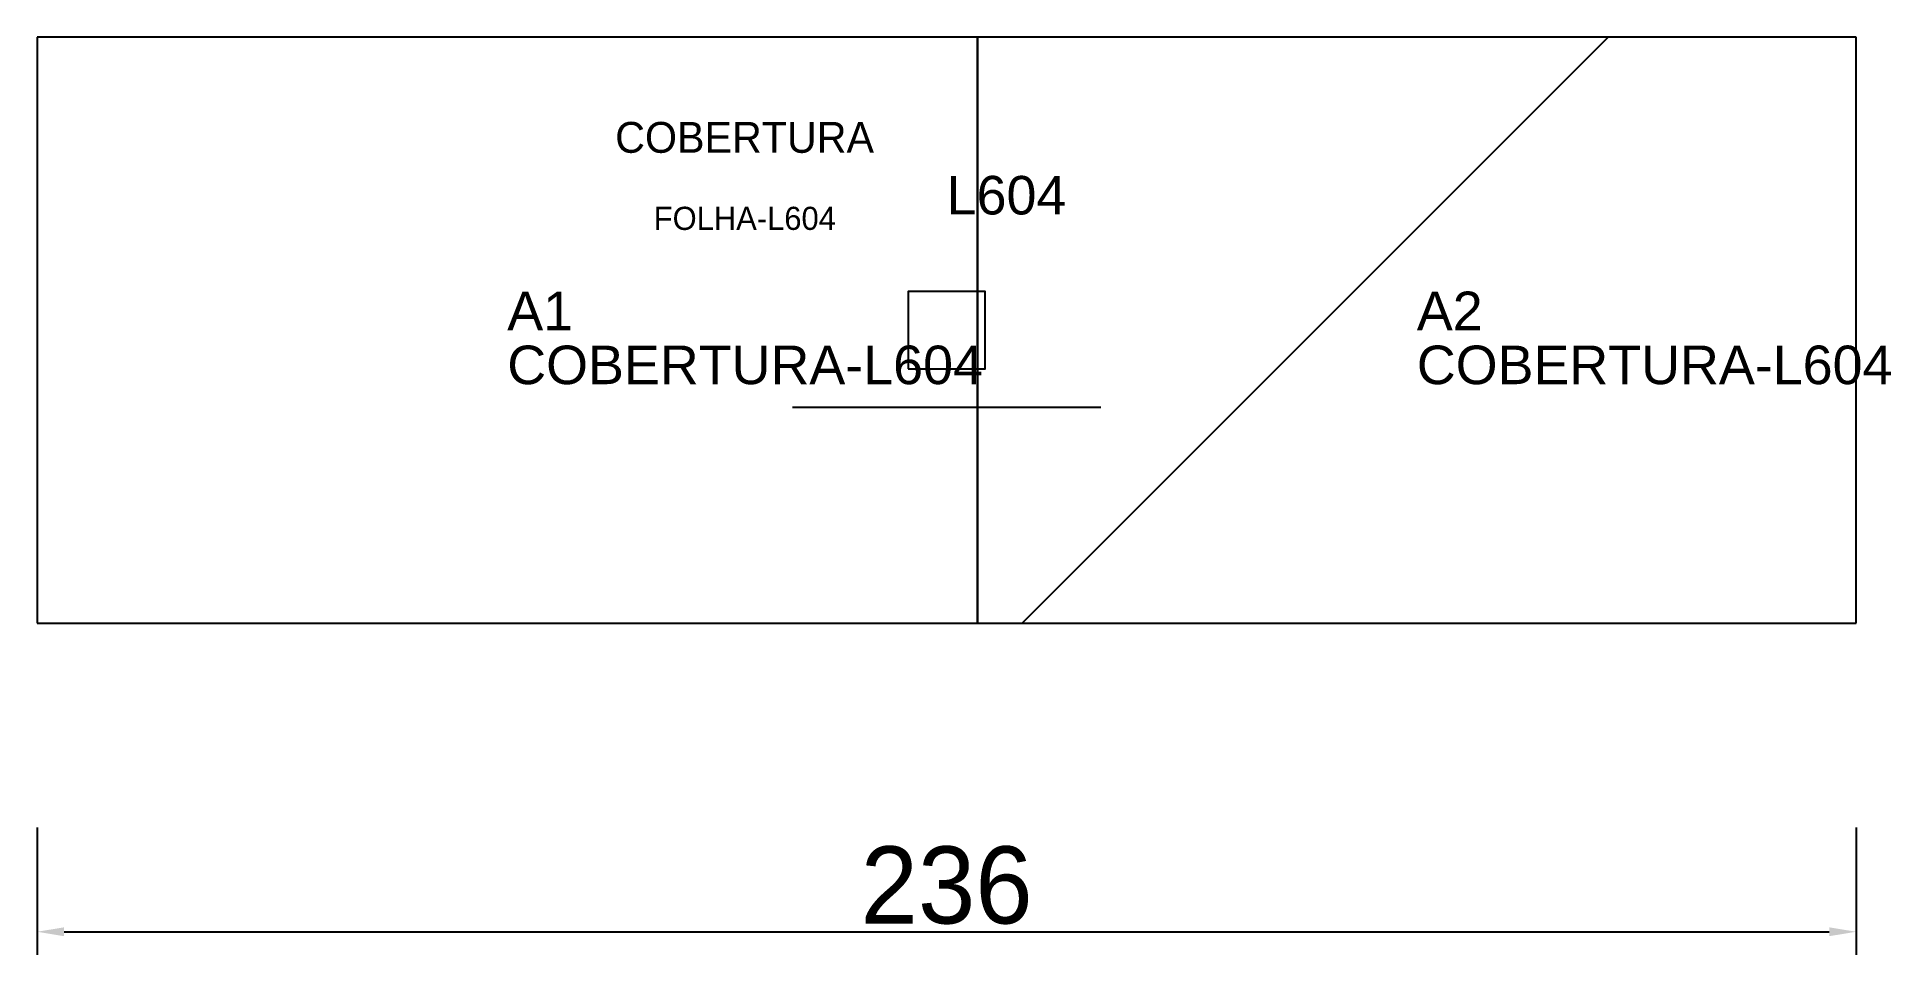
# Model space of a CAD drawing. Header units: metres. Extents: x 222 to 463, y 82 to 202.
import ezdxf

# ---------------------------------------------------------------- set-up
doc = ezdxf.new("R2010")
doc.units = ezdxf.units.M
for name, color, linetype in [('3', 3, 'CONTINUOUS'), ('AUX00', 7, 'CONTINUOUS'), ('COTA', 241, 'CONTINUOUS'), ('FOLHA', 255, 'CONTINUOUS'), ('Hachura', 251, 'CONTINUOUS'), ('NOMENCLATURA', 7, 'CONTINUOUS'), ('Nível', 160, 'CONTINUOUS'), ('Painéis', 200, 'CONTINUOUS'), ('Pilares', 5, 'CONTINUOUS'), ('SARR_2.2x7', 40, 'CONTINUOUS')]:
    doc.layers.add(name, color=color, linetype=linetype)
doc.styles.add('ARIAL', font='Arial.ttf')
doc.styles.add('STR_STANDARD', font='arial.ttf')
doc.dimstyles.new('EZ DXF', dxfattribs={"dimtxt": 10, "dimasz": 3.5, "dimexe": 3, "dimexo": 1.5, "dimgap": 1, "dimtad": 1, "dimdec": 1, "dimdsep": 46, "dimcen": 2.5, "dimazin": 3, "dimtfac": 1, "dimtmove": 0, "dimatfit": 3})

msp = doc.modelspace()

# ---------------------------------------------------------------- hatches: boundary and pattern name
at = {"layer": 'Hachura'}
h = msp.add_hatch(dxfattribs=at)
h.set_pattern_fill('ANSI31', scale=50)
h.paths.add_polyline_path([(297.2, 201.5), (222.2, 201.5), (222.2, 125.5), (458.2, 125.5), (458.2, 201.5)])
h = msp.add_hatch(dxfattribs=at)
h.set_pattern_fill('ANSI31', scale=50)
h.paths.add_polyline_path([(297.2, 201.5), (222.2, 201.5), (222.2, 125.5), (458.2, 125.5), (458.2, 201.5)])

# ---------------------------------------------------------------- linework, layer by layer
at = {"layer": '3'}
msp.add_lwpolyline([(344.2, 125.5), (344.2, 201.5)], close=True, dxfattribs=at)
msp.add_lwpolyline([(344.2, 125.5), (344.2, 201.5)], close=True, dxfattribs=at)
at = {"layer": 'Painéis', "color": 200}
for p, q in [((297.2, 201.5), (222.2, 201.5)), ((222.2, 201.5), (222.2, 125.5)), ((297.2, 201.5), (222.2, 201.5)), ((222.2, 201.5), (222.2, 125.5)), ((458.2, 201.5), (297.2, 201.5)), ((458.2, 201.5), (297.2, 201.5)), ((458.2, 125.5), (458.2, 201.5)), ((458.2, 125.5), (458.2, 201.5)), ((222.2, 125.5), (458.2, 125.5)), ((222.2, 125.5), (458.2, 125.5))]:
    msp.add_line(p, q, dxfattribs=at)
at = {"layer": 'Pilares'}
msp.add_lwpolyline([(335.2, 158.5), (345.2, 158.5), (345.2, 168.5), (335.2, 168.5)], close=True, dxfattribs=at)
msp.add_lwpolyline([(335.2, 158.5), (345.2, 158.5), (345.2, 168.5), (335.2, 168.5)], close=True, dxfattribs=at)
at = {"layer": 'SARR_2.2x7'}
msp.add_line((320.2, 153.5), (360.2, 153.5), dxfattribs=at)
msp.add_line((320.2, 153.5), (360.2, 153.5), dxfattribs=at)

# ---------------------------------------------------------------- texts
at = {"layer": '3', "style": 'STR_STANDARD'}
for s, p in [('A1', (283.2, 163.5)), ('A1', (283.2, 163.5)), ('A2', (401.2, 163.5)), ('A2', (401.2, 163.5))]:
    msp.add_text(s, height=5, dxfattribs=at).set_placement(p)
at = {"layer": 'AUX00', "style": 'STR_STANDARD'}
for p in [(283.2, 156.5), (283.2, 156.5), (401.2, 156.5), (401.2, 156.5)]:
    msp.add_text('COBERTURA-L604', height=5, dxfattribs=at).set_placement(p)
at = {"layer": 'FOLHA'}
msp.add_text('FOLHA-L604', height=3, dxfattribs=at).set_placement((302.2, 176.5))
msp.add_text('FOLHA-L604', height=3, dxfattribs=at).set_placement((302.2, 176.5))
at = {"layer": 'NOMENCLATURA', "insert": (340.2, 183.5), "char_height": 5, "attachment_point": 1, "style": 'ARIAL'}
msp.add_mtext('L604', dxfattribs=at)
msp.add_mtext('L604', dxfattribs=at)
at = {"layer": 'Nível'}
msp.add_text('COBERTURA', height=4, dxfattribs=at).set_placement((297.2, 186.5))
msp.add_text('COBERTURA', height=4, dxfattribs=at).set_placement((297.2, 186.5))

# ---------------------------------------------------------------- dimensions: what is measured, and where the dimension line sits
at = {"layer": 'COTA'}
msp.add_linear_dim(base=(222.2, 85.5), p1=(222.2, 100.5), p2=(458.2, 100.5), dimstyle='EZ DXF', dxfattribs=at).render()
msp.add_linear_dim(base=(222.2, 85.5), p1=(222.2, 100.5), p2=(458.2, 100.5), dimstyle='EZ DXF', dxfattribs=at).render()

doc.saveas('drawing.dxf')
